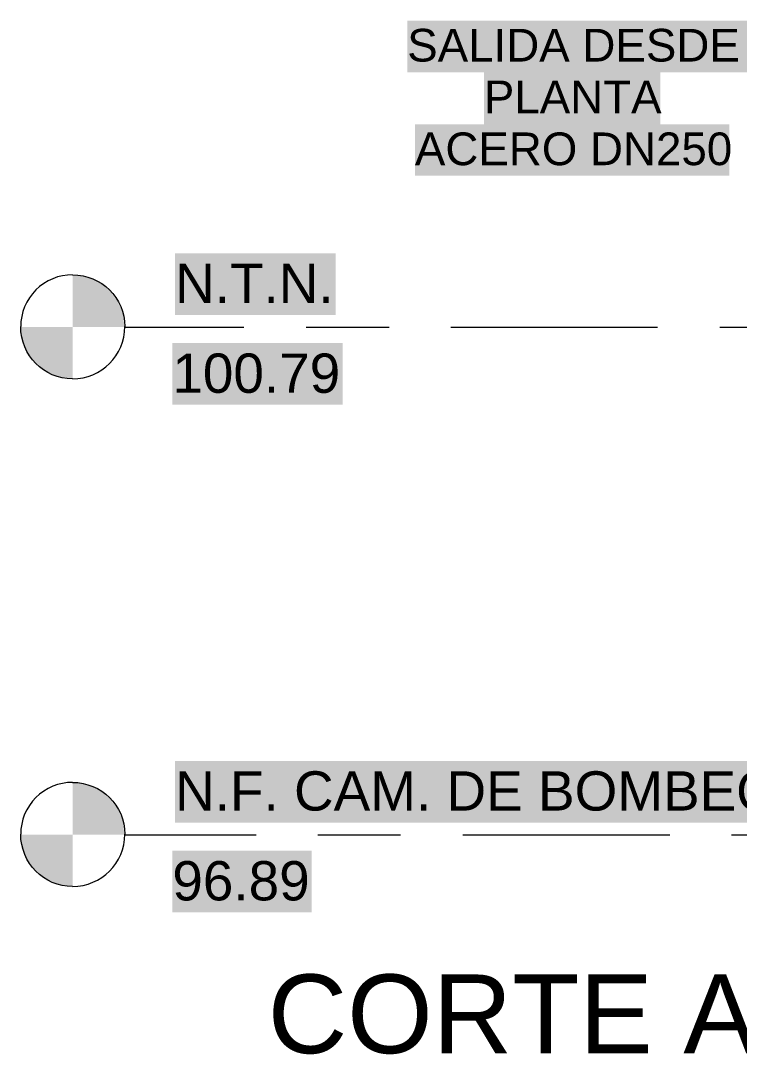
# Model space of a CAD drawing. Extents: x -187 to 52, y -9 to 65.
# Drawn here: x -145.86 to -140.35, y 44.41 to 52.34 of the extents above; entities that cross this region are included whole.
import ezdxf

# ---------------------------------------------------------------- set-up
doc = ezdxf.new("R2010")
doc.units = 0
doc.header["$MEASUREMENT"] = 0
doc.layers.add('PDF4_Geometría', color=7, linetype='Continuous')
doc.layers.add('PDF4_Texto', color=7, linetype='Continuous')
doc.layers.add('PDF4_Rellenos sólidos', color=7, linetype='Continuous', true_color=0xffffff)
doc.styles.add('PDF Arial', font='arial.ttf')

msp = doc.modelspace()

# ---------------------------------------------------------------- hatches: boundary and pattern name
at = {"layer": 'PDF4_Rellenos sólidos', "transparency": 33554559}
for color, points in [(256, [(-142.8942, 52.3377), (-142.8942, 51.9402), (-140.2806, 51.9402), (-140.2806, 52.3377)]), (256, [(-142.3063, 51.9402), (-142.3063, 51.5427), (-140.953, 51.5427), (-140.953, 51.9402)]), (256, [(-142.835, 51.5427), (-142.835, 51.1494), (-140.4244, 51.1494), (-140.4244, 51.5427)]), (256, [(-144.6746, 50.5531), (-144.6746, 50.0794), (-143.444, 50.0794), (-143.444, 50.5531)]), (7, [(-145.0637, 50.0244), (-145.0679, 50.0244), (-145.0679, 50.0583), (-145.0722, 50.0583), (-145.0722, 50.0921), (-145.0764, 50.0921), (-145.0764, 50.1048), (-145.0806, 50.1048), (-145.0806, 50.1132), (-145.0848, 50.1132), (-145.0848, 50.1217), (-145.0891, 50.1217), (-145.0891, 50.1301), (-145.0933, 50.1301), (-145.0933, 50.1386), (-145.0975, 50.1386), (-145.0975, 50.1513), (-145.1018, 50.1513), (-145.1018, 50.1597), (-145.106, 50.1597), (-145.106, 50.1682), (-145.1102, 50.1682), (-145.1102, 50.1767), (-145.1145, 50.1767), (-145.1145, 50.1851), (-145.1187, 50.1851), (-145.1187, 50.1936), (-145.1271, 50.202), (-145.1314, 50.202), (-145.1314, 50.2105), (-145.1398, 50.219), (-145.1441, 50.219), (-145.1441, 50.2274), (-145.1525, 50.2359), (-145.1567, 50.2359), (-145.1567, 50.2443), (-145.1652, 50.2528), (-145.1694, 50.2528), (-145.1694, 50.2612), (-145.1948, 50.2866), (-145.2033, 50.2909), (-145.2159, 50.3035), (-145.2244, 50.3078), (-145.2371, 50.3205), (-145.2456, 50.3247), (-145.254, 50.3331), (-145.2709, 50.3416), (-145.2836, 50.3458), (-145.2921, 50.3501), (-145.3048, 50.3543), (-145.3132, 50.3585), (-145.3259, 50.3627), (-145.3344, 50.367), (-145.3597, 50.3754), (-145.4359, 50.3881), (-145.4612, 50.3881), (-145.4612, 49.9864), (-145.0637, 49.9864)]), (7, [(-145.5289, 49.6015), (-145.4612, 49.5931), (-145.4612, 49.9864), (-145.8588, 49.9864), (-145.8588, 49.9525), (-145.8545, 49.9525), (-145.8545, 49.9187), (-145.8503, 49.9187), (-145.8503, 49.8849), (-145.8461, 49.8849), (-145.8461, 49.8764), (-145.8419, 49.8764), (-145.8419, 49.8679), (-145.8376, 49.8679), (-145.8376, 49.8595), (-145.8334, 49.8595), (-145.8334, 49.8468), (-145.8292, 49.8468), (-145.8292, 49.8383), (-145.8249, 49.8383), (-145.8249, 49.8299), (-145.8207, 49.8299), (-145.8207, 49.8172), (-145.8165, 49.8172), (-145.8165, 49.8087), (-145.8122, 49.8087), (-145.8122, 49.8003), (-145.808, 49.8003), (-145.808, 49.7876), (-145.8038, 49.7876), (-145.7953, 49.7791), (-145.7953, 49.7707), (-145.7911, 49.7707), (-145.7826, 49.7622), (-145.7826, 49.7538), (-145.7784, 49.7538), (-145.77, 49.7453), (-145.77, 49.7368), (-145.7657, 49.7368), (-145.7573, 49.7284), (-145.7573, 49.7199), (-145.753, 49.7199), (-145.7446, 49.7115), (-145.7446, 49.703), (-145.7361, 49.703), (-145.7277, 49.6946), (-145.7192, 49.6903), (-145.7065, 49.6776), (-145.6981, 49.6734), (-145.6854, 49.6607), (-145.6769, 49.6565), (-145.6642, 49.6438), (-145.6389, 49.6353), (-145.6304, 49.6311), (-145.6177, 49.6269), (-145.6093, 49.6227), (-145.5966, 49.6184), (-145.5881, 49.6142), (-145.5754, 49.61), (-145.567, 49.6057)]), (256, [(-144.6958, 49.8637), (-144.6958, 49.3901), (-143.389, 49.3901), (-143.389, 49.8637)]), (256, [(-144.6746, 46.6581), (-144.6746, 46.1844), (-140.01, 46.1844), (-140.01, 46.6581)]), (7, [(-145.0637, 46.1252), (-145.0679, 46.1252), (-145.0679, 46.159), (-145.0722, 46.159), (-145.0722, 46.1929), (-145.0764, 46.1929), (-145.0764, 46.2056), (-145.0806, 46.2056), (-145.0806, 46.214), (-145.0848, 46.214), (-145.0848, 46.2225), (-145.0891, 46.2225), (-145.0891, 46.2352), (-145.0933, 46.2352), (-145.0933, 46.2436), (-145.0975, 46.2436), (-145.0975, 46.2521), (-145.1018, 46.2521), (-145.1018, 46.2648), (-145.106, 46.2648), (-145.106, 46.2732), (-145.1102, 46.2732), (-145.1102, 46.2817), (-145.1145, 46.2817), (-145.1145, 46.2901), (-145.1187, 46.2901), (-145.1187, 46.2986), (-145.1271, 46.3071), (-145.1314, 46.3071), (-145.1314, 46.3155), (-145.1398, 46.324), (-145.1441, 46.324), (-145.1441, 46.3324), (-145.1525, 46.3409), (-145.1567, 46.3409), (-145.1567, 46.3493), (-145.1652, 46.3578), (-145.1694, 46.3578), (-145.1694, 46.3663), (-145.1948, 46.3916), (-145.2033, 46.3959), (-145.2159, 46.4086), (-145.2244, 46.4128), (-145.2371, 46.4255), (-145.2456, 46.4297), (-145.254, 46.4382), (-145.2709, 46.4466), (-145.2836, 46.4508), (-145.2921, 46.4551), (-145.3048, 46.4593), (-145.3132, 46.4635), (-145.3259, 46.4678), (-145.3344, 46.472), (-145.3597, 46.4805), (-145.4274, 46.4889), (-145.4612, 46.4889), (-145.4612, 46.0914), (-145.0637, 46.0914)]), (7, [(-145.5374, 45.7065), (-145.4612, 45.6938), (-145.4612, 46.0914), (-145.8588, 46.0914), (-145.8588, 46.0575), (-145.8545, 46.0575), (-145.8545, 46.0237), (-145.8503, 46.0237), (-145.8503, 45.9856), (-145.8461, 45.9856), (-145.8461, 45.9772), (-145.8419, 45.9772), (-145.8419, 45.9687), (-145.8376, 45.9687), (-145.8376, 45.9603), (-145.8334, 45.9603), (-145.8334, 45.9518), (-145.8292, 45.9518), (-145.8292, 45.9391), (-145.8249, 45.9391), (-145.8249, 45.9307), (-145.8207, 45.9307), (-145.8207, 45.9222), (-145.8165, 45.9222), (-145.8165, 45.9138), (-145.8122, 45.9138), (-145.8122, 45.9053), (-145.808, 45.9053), (-145.808, 45.8926), (-145.8038, 45.8926), (-145.7953, 45.8842), (-145.7953, 45.8757), (-145.7911, 45.8757), (-145.7826, 45.8672), (-145.7826, 45.8588), (-145.7784, 45.8588), (-145.77, 45.8503), (-145.77, 45.8419), (-145.7657, 45.8419), (-145.7573, 45.8334), (-145.7573, 45.8249), (-145.753, 45.8249), (-145.7446, 45.8165), (-145.7446, 45.808), (-145.7361, 45.808), (-145.7277, 45.7996), (-145.7192, 45.7953), (-145.7065, 45.7827), (-145.6981, 45.7784), (-145.6854, 45.7657), (-145.6769, 45.7615), (-145.6642, 45.7488), (-145.6389, 45.7404), (-145.6304, 45.7361), (-145.6177, 45.7319), (-145.6093, 45.7277), (-145.5966, 45.7234), (-145.5881, 45.7192), (-145.5754, 45.715), (-145.567, 45.7108)]), (256, [(-144.6958, 45.9687), (-144.6958, 45.4951), (-143.6258, 45.4951), (-143.6258, 45.9687)])]:
    msp.add_hatch(color=color, dxfattribs=at).paths.add_polyline_path(points)

# ---------------------------------------------------------------- linework, layer by layer
at = {"layer": 'PDF4_Geometría', "lineweight": 9}
for points in [[(-145.0637, 49.9864), (-144.146, 49.9864)], [(-143.6681, 49.9864), (-143.0337, 49.9864)], [(-142.5601, 49.9864), (-140.9742, 49.9864)], [(-140.4963, 49.9864), (-139.8619, 49.9864)], [(-145.0637, 46.0914), (-144.053, 46.0914)], [(-143.5793, 46.0914), (-142.9449, 46.0914)], [(-142.467, 46.0914), (-140.8811, 46.0914)], [(-140.4075, 46.0914), (-139.7731, 46.0914)]]:
    msp.add_lwpolyline(points, dxfattribs=at)
for centre, radius, start, end in [((-145.4617, 49.991), 0.3971, 89.9335, 180.0665), ((-145.4638, 49.9931), 0.4043, 270.36112, 359.63888), ((-145.4617, 46.0961), 0.3971, 89.9335, 180.0665), ((-145.4638, 46.0982), 0.4043, 270.36112, 359.63888)]:
    msp.add_arc(centre, radius, start, end, dxfattribs=at)
for points in [[(-145.4612, 50.3881), (-145.2413, 50.3881), (-145.0595, 50.2105), (-145.0595, 49.9906)], [(-145.4612, 49.5888), (-145.6811, 49.5888), (-145.8588, 49.7707), (-145.8588, 49.9906)], [(-145.4612, 46.4931), (-145.2413, 46.4931), (-145.0595, 46.3155), (-145.0595, 46.0956)], [(-145.4612, 45.6938), (-145.6811, 45.6938), (-145.8588, 45.8757), (-145.8588, 46.0956)]]:
    msp.add_open_spline(points, degree=3, dxfattribs=at)

# ---------------------------------------------------------------- texts
at = {"layer": 'PDF4_Texto', "attachment_point": 7, "style": 'PDF Arial'}
for s, insert, char_height in [('SALIDA DESDE', (-142.8941, 52.0205), 0.250834), ('PLANTA', (-142.3063, 51.6272), 0.25083), ('ACERO DN250', (-142.8353, 51.2254), 0.250834), ('N.T.N.', (-144.6746, 50.1724), 0.30141), ('100.79', (-144.6957, 49.478), 0.30141), ('N.F. CAM. DE BOMBEO', (-144.6746, 46.2723), 0.301414), ('96.89', (-144.6957, 45.583), 0.30141), ('CORTE A - A', (-143.9641, 44.4063), 0.604191)]:
    msp.add_mtext(s, dxfattribs=dict(at, insert=insert, char_height=char_height))

doc.saveas('drawing.dxf')
